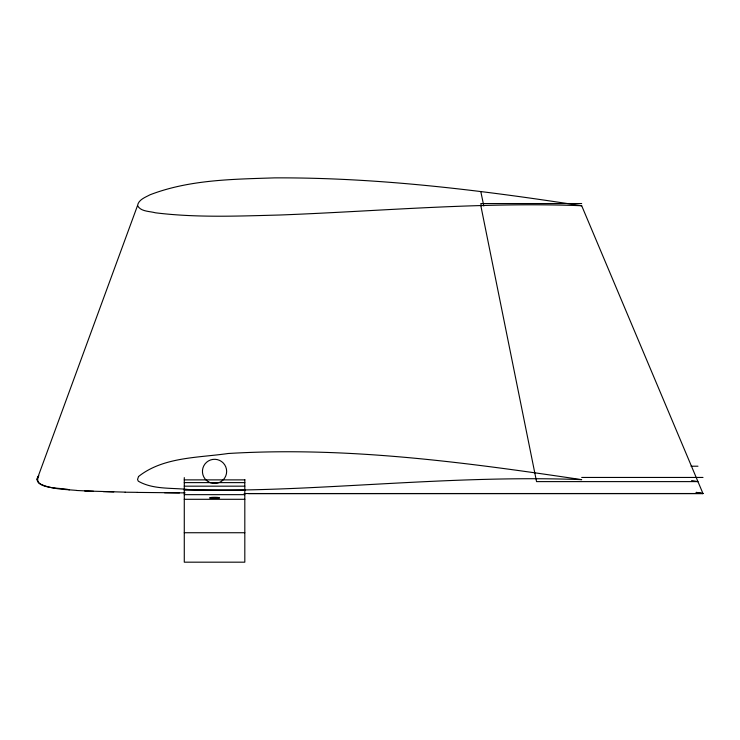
<?xml version="1.0" encoding="UTF-8"?>
<svg xmlns="http://www.w3.org/2000/svg" width="740" height="740" viewBox="0 0 740 740"><rect width="100%" height="100%" fill="white"/><g stroke="black" fill="none" stroke-linecap="round" stroke-linejoin="round"><path stroke-width="1.11" d="M581.686 205.738C480.935 201.817 380.314 211.187 279.711 215.016C238.317 216.071 196.627 217.884 155.419 212.796C149.61 211.15 140.563 211.723 137.547 205.544C138.5 199.643 145.41 197.284 150.044 194.777C189.505 179.598 232.786 179.256 274.485 177.878C377.502 177.378 480.029 190.06 581.686 205.738L703 493.589L248.529 493.589M76.627 490.407C64.602 489.325 51.865 489.279 40.681 484.173C37.703 483.044 35.668 479.233 38.175 476.615M37 479.622L137.547 205.544M38.822 475.644C31.247 489.889 63.501 487.392 69.366 489.862M581.686 203.546L480.806 203.546L481.287 205.794M691.03 466.209L697.949 466.209M581.686 477.448L703 477.448M184.279 479.881L244.811 479.881M184.279 482.619L244.811 482.619M184.279 486.171L244.811 486.171M184.279 490.185L244.811 490.185M184.279 494.653L244.811 494.653M184.279 499.296L244.811 499.296M184.279 532.735L244.811 532.735M185.12 492.886L137.381 492.415M164.53 492.748L179.459 492.905M244.126 493.543L703 493.515A3375.427 3375.427 0 0 0 696.201 492.359M125.134 492.211L137.381 492.341M125.134 492.137L84.675 490.962M103.23 491.61L113.757 491.897M93.536 491.277L76.627 490.49M691.623 480.538L697.949 481.611L536.546 481.611L480.806 205.581M480.806 191.577L483.821 206.016M244.811 479.538L244.811 562.178L184.279 562.178L184.279 477.615M696.201 492.433A3375.427 3353.726 0 0 1 703 493.589M138.537 476.514L137.547 479.465L138.278 481.166C153.06 489.714 171.606 487.641 188.062 489.491C225.404 490.888 262.783 489.769 300.098 488.15C393.893 483.868 487.734 476.042 581.686 479.649C464.85 462.25 346.533 446.377 228.161 453.5C198.246 457.857 163.29 456.83 138.537 476.514M208.495 481.879A12.108 12.108 0 0 0 226.653 471.389A12.108 12.108 0 0 0 208.495 460.909A12.108 12.108 0 0 0 208.495 481.879M212.019 498.372A5.041 0.574 0 0 0 219.586 497.881A5.041 0.574 0 0 0 212.019 497.382A5.041 0.574 0 0 0 212.019 498.372"/></g></svg>
